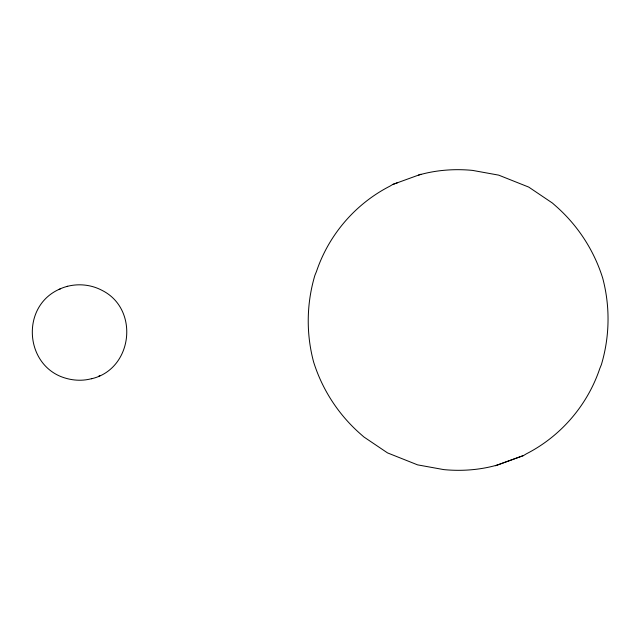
<?xml version="1.0" encoding="UTF-8"?>
<svg xmlns="http://www.w3.org/2000/svg" width="640" height="640" viewBox="0 0 640 640"><rect width="100%" height="100%" fill="white"/><g stroke="black" fill="none" stroke-linecap="round" stroke-linejoin="round"><path stroke-width="0.96" d="M91.456 378.768C132.768 369.432 139.856 309.04 101.88 290.288C88.608 283.28 72.192 282.968 58.696 289.536C20.184 307.32 24.992 366.592 65.592 378.176C74.208 380.728 83.592 380.992 92.24 378.488M420.92 174.232L392.728 184.464L389.904 186.168C355.4 203.8 328.792 234.8 316.464 271.52L314.904 275.304C306.496 303.512 306.016 333.472 313.592 361.928C322.392 390.016 338.808 415.08 360.992 434.416L363.88 436.96L387.52 452.896L417.584 464.864L443.824 469.616C461.824 471.336 480.48 469.952 497.848 464.864L523.552 455.536L526.376 453.832C560.872 436.2 587.488 405.2 599.816 368.48L601.368 364.696C609.776 336.488 610.256 306.528 602.688 278.072C593.88 249.984 577.464 224.92 555.28 205.584L552.4 203.04L528.752 187.104L498.696 175.136L472.448 170.384C454.456 168.664 435.8 170.048 418.424 175.136M495.352 465.768L523.552 455.536M58.696 289.536L60.232 288.984M66.872 286.544L67.656 286.264M392.728 184.464L397.616 182.688M98.88 376.056L100.408 375.496"/></g></svg>
